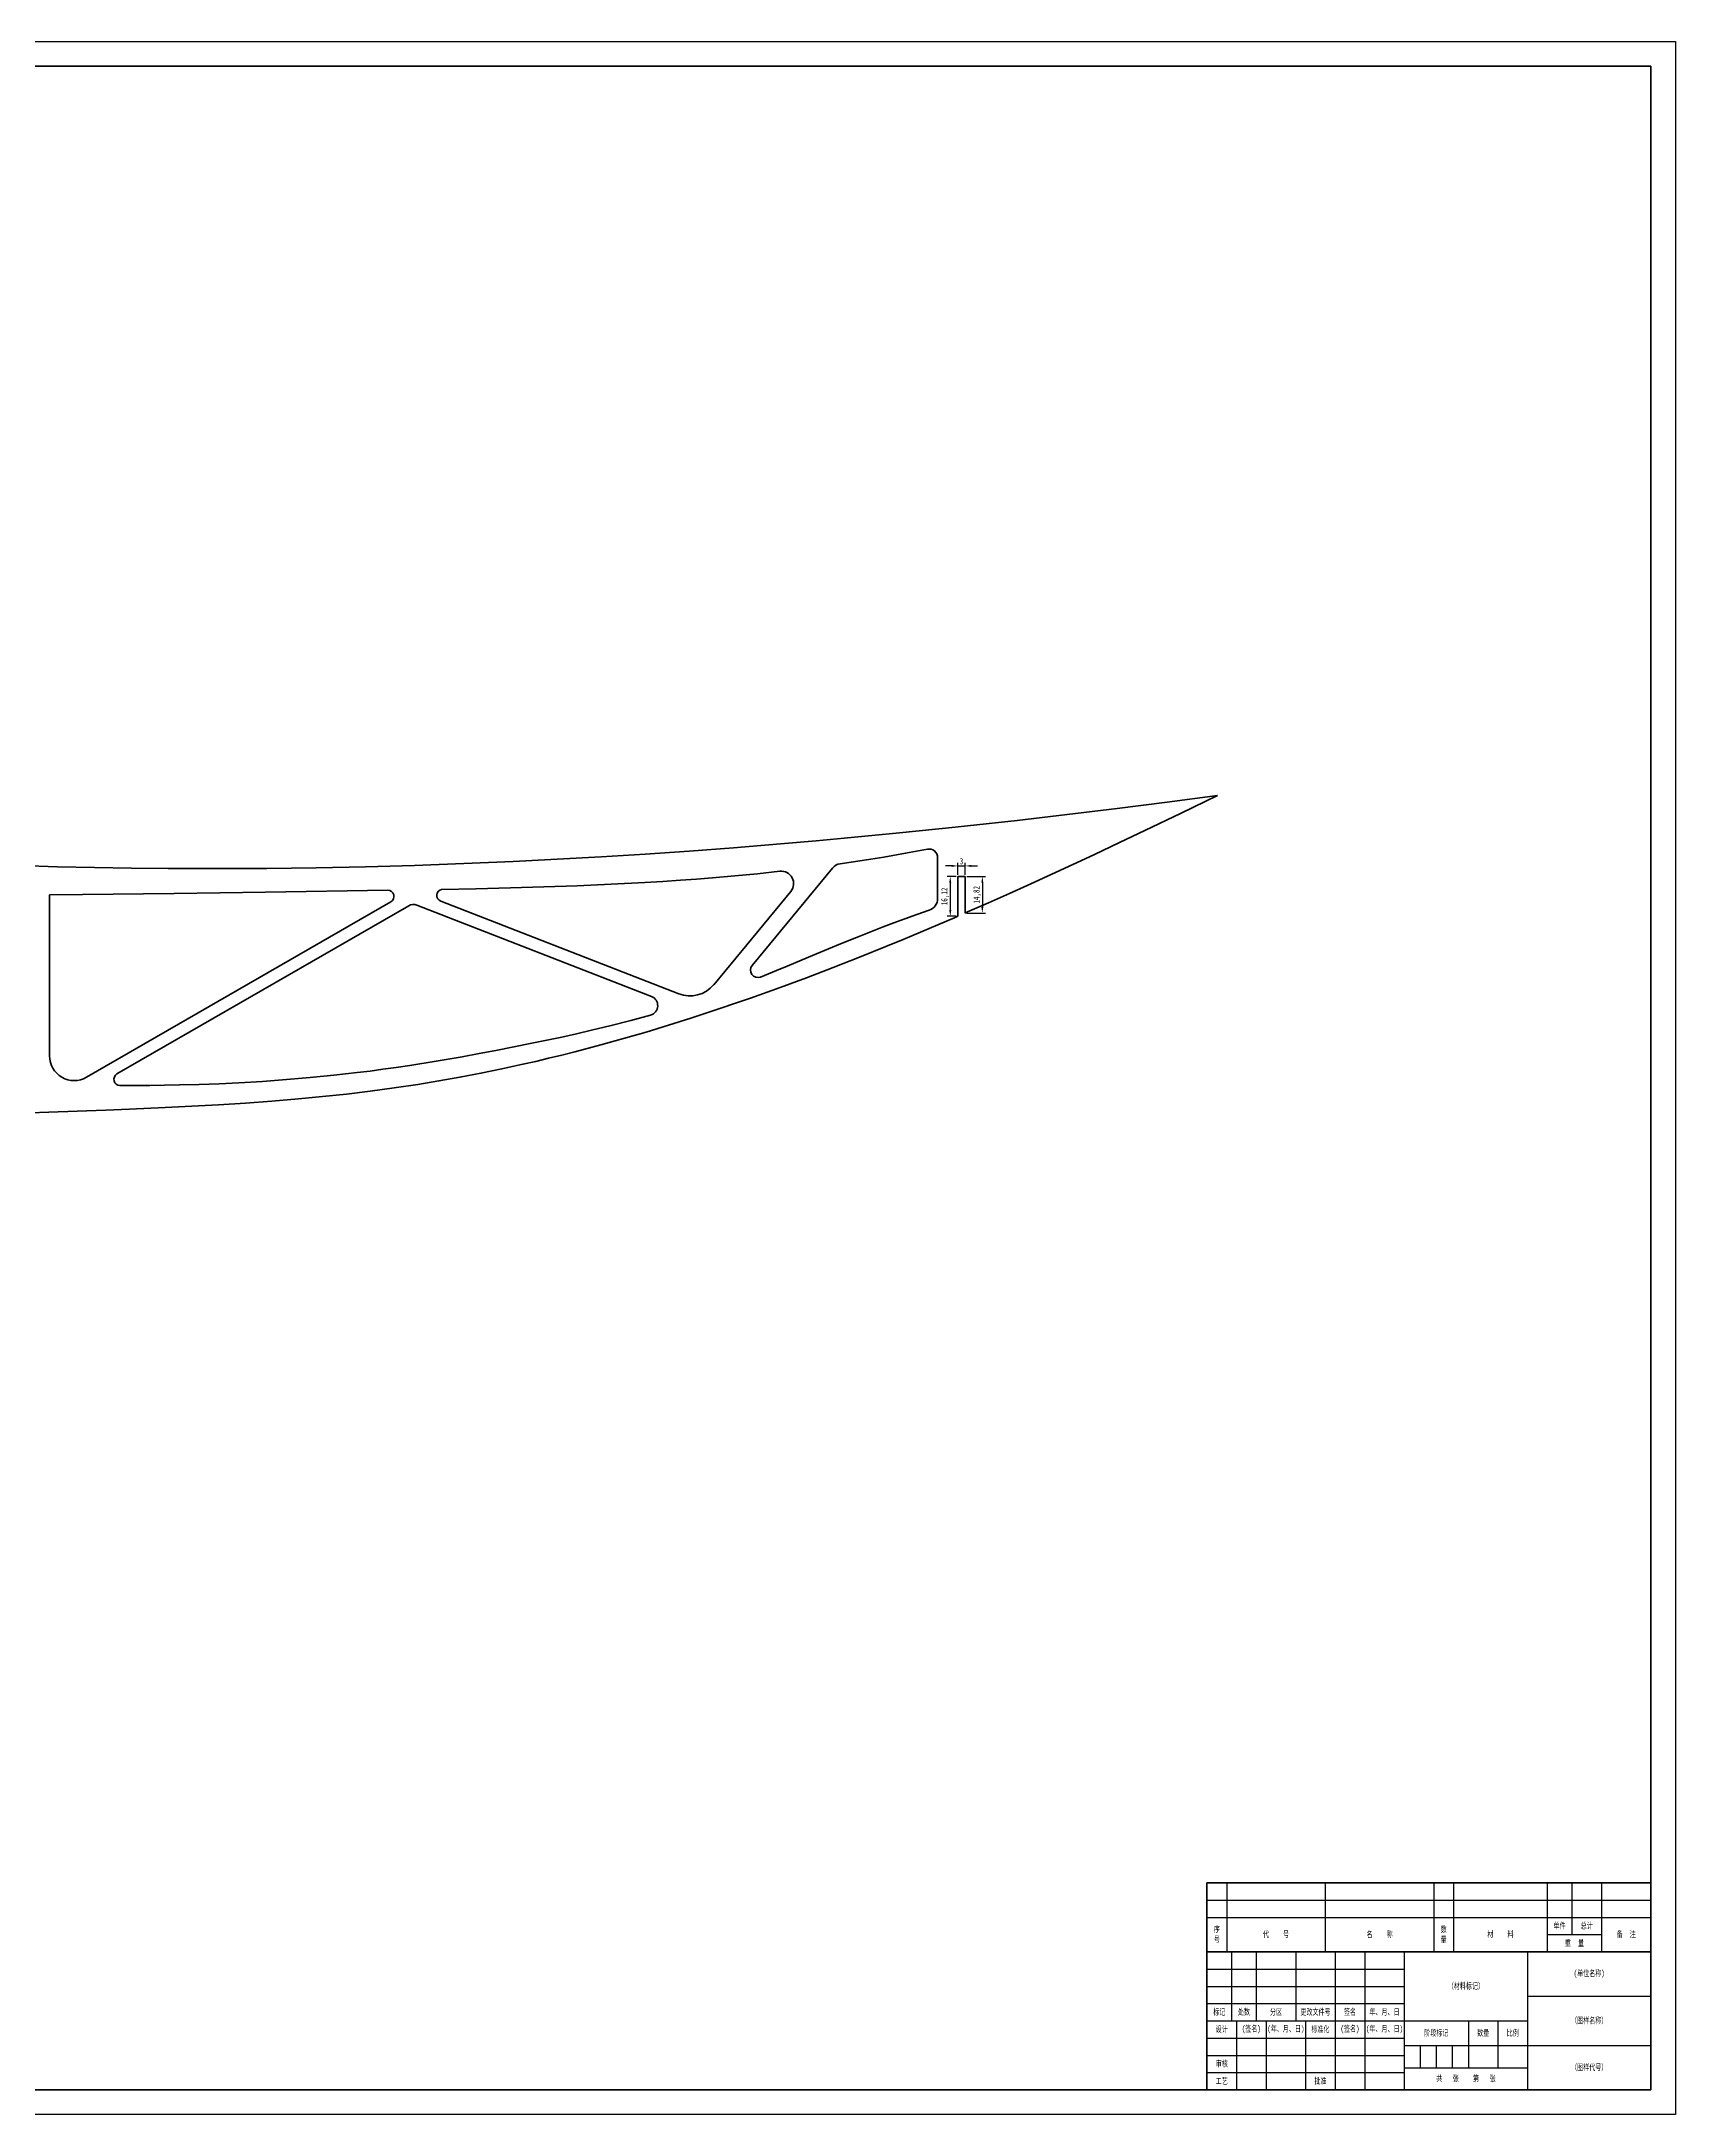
# Model space of a CAD drawing. Header units: millimetres. Extents: x 2448 to 3637, y 862 to 1703.
# Drawn here: x 2974 to 3637, y 862 to 1703 of the extents above; entities that cross this region are included whole.
import ezdxf

# ---------------------------------------------------------------- set-up
doc = ezdxf.new("R2010")
doc.units = ezdxf.units.MM
doc.header["$LTSCALE"] = 0.3
for name, color, linetype, lineweight in [('尺寸线', 3, 'Continuous', 25), ('粗实线', 7, 'Continuous', 50), ('细实线', 7, 'Continuous', 25), ('细文本', 7, 'Continuous', 25)]:
    doc.layers.add(name, color=color, linetype=linetype, lineweight=lineweight)
doc.styles.add('NUT Standard', font='simfang.ttf', dxfattribs={"width": 0.7, "height": 2.5})
doc.dimstyles.new('NUT Standard', dxfattribs={"dimtxt": 2.5, "dimasz": 2.5, "dimexe": 1.25, "dimexo": 0.625, "dimtad": 1, "dimtoh": 1, "dimtxsty": 'NUT Standard', "dimcen": 2.5, "dimadec": 0, "dimazin": 0, "dimtfac": 1, "dimtmove": 0, "dimatfit": 3, "dimfxl": 1, "dimarcsym": 0})

# ---------------------------------------------------------------- blocks, each defined once
blk = doc.blocks.new('*D44')
at = {"layer": 'Defpoints', "color": 0, "transparency": 16777216}
for p in [(3345.73, 1364.13), (3348.73, 1368.44), (3348.73, 1364.13)]:
    blk.add_point(p, dxfattribs=at)
at = {"layer": '尺寸线', "color": 0, "lineweight": -2, "transparency": 16777216}
for p, q in [((3343.23, 1368.44), (3340.73, 1368.44)), ((3345.73, 1364.76), (3345.73, 1369.69)), ((3345.73, 1368.44), (3348.73, 1368.44)), ((3348.73, 1364.76), (3348.73, 1369.69)), ((3351.23, 1368.44), (3353.73, 1368.44))]:
    blk.add_line(p, q, dxfattribs=at)
at = {"layer": '尺寸线', "color": 0, "transparency": 16777216}
for points in [[(3343.23, 1368.85), (3343.23, 1368.02), (3345.73, 1368.44)], [(3351.23, 1368.85), (3351.23, 1368.02), (3348.73, 1368.44)]]:
    blk.add_solid(points, dxfattribs=at)
at = {"layer": '尺寸线', "color": 0, "transparency": 16777216, "insert": (3347.23, 1370.33), "char_height": 2.5, "attachment_point": 5, "style": 'NUT Standard'}
blk.add_mtext('3', dxfattribs=at)
blk = doc.blocks.new('*D45')
at = {"layer": 'Defpoints', "color": 0, "transparency": 16777216}
for p in [(3345.73, 1364.13), (3342.68, 1348.01), (3345.73, 1348.01)]:
    blk.add_point(p, dxfattribs=at)
at = {"layer": '尺寸线', "color": 0, "lineweight": -2, "transparency": 16777216}
for p, q in [((3345.11, 1364.13), (3341.43, 1364.13)), ((3342.68, 1361.63), (3342.68, 1350.51)), ((3345.11, 1348.01), (3341.43, 1348.01))]:
    blk.add_line(p, q, dxfattribs=at)
at = {"layer": '尺寸线', "color": 0, "transparency": 16777216}
for points in [[(3342.26, 1361.63), (3343.1, 1361.63), (3342.68, 1364.13)], [(3342.26, 1350.51), (3343.1, 1350.51), (3342.68, 1348.01)]]:
    blk.add_solid(points, dxfattribs=at)
at = {"layer": '尺寸线', "color": 0, "transparency": 16777216, "insert": (3340.61, 1356.07), "char_height": 2.5, "attachment_point": 5, "rotation": 90, "style": 'NUT Standard'}
blk.add_mtext('16,12', dxfattribs=at)
blk = doc.blocks.new('*D46')
at = {"layer": 'Defpoints', "color": 0, "transparency": 16777216}
for p in [(3348.73, 1364.13), (3348.73, 1349.32), (3355.69, 1349.32)]:
    blk.add_point(p, dxfattribs=at)
at = {"layer": '尺寸线', "color": 0, "lineweight": -2, "transparency": 16777216}
for p, q in [((3349.36, 1364.13), (3356.94, 1364.13)), ((3355.69, 1361.63), (3355.69, 1351.82)), ((3349.36, 1349.32), (3356.94, 1349.32))]:
    blk.add_line(p, q, dxfattribs=at)
at = {"layer": '尺寸线', "color": 0, "transparency": 16777216}
for points in [[(3355.27, 1361.63), (3356.1, 1361.63), (3355.69, 1364.13)], [(3355.27, 1351.82), (3356.1, 1351.82), (3355.69, 1349.32)]]:
    blk.add_solid(points, dxfattribs=at)
at = {"layer": '尺寸线', "color": 0, "transparency": 16777216, "insert": (3353.62, 1356.73), "char_height": 2.5, "attachment_point": 5, "rotation": 90, "style": 'NUT Standard'}
blk.add_mtext('14,82', dxfattribs=at)

msp = doc.modelspace()

# ---------------------------------------------------------------- linework, layer by layer
at = {"color": 7, "lineweight": 35}
for p, q in [((3344.731, 1384.135), (3349.731, 1384.67)), ((3337.556, 1355.213), (3337.556, 1371.817)), ((3294.908, 1367.566), (3262.31, 1328.094)), ((3345.731, 1364.135), (3348.731, 1364.135)), ((3345.731, 1348.011), (3345.731, 1364.135)), ((3348.731, 1364.135), (3348.731, 1349.315)), ((2977.442, 1331.668), (2977.442, 1356.668)), ((3232.565, 1316.571), (3136.065, 1354.145)), ((3278.013, 1358.101), (3246.757, 1320.253)), ((3115.849, 1353.889), (2992.439, 1282.699)), ((3004.78, 1284.046), (3123.084, 1352.291)), ((3221.509, 1315.51), (3126.399, 1352.543)), ((3344.731, 1347.578), (3345.731, 1348.011)), ((3348.731, 1349.316), (3349.731, 1349.752)), ((2977.442, 1331.668), (2977.442, 1291.362)), ((3246.738, 1320.259), (3246.757, 1320.253)), ((3221.16, 1307.888), (3221.146, 1307.933))]:
    msp.add_line(p, q, dxfattribs=at)
msp.add_line((3626.762, 955.902), (3626.762, 871.902))
for points in [[(3349.731, 1384.67), (3369.868, 1386.898), (3390.062, 1389.251), (3410.317, 1391.724), (3430.638, 1394.318), (3451.027, 1397.029)], [(3349.731, 1349.752), (3358.203, 1353.479), (3366.65, 1357.247), (3375.304, 1361.158), (3383.931, 1365.104), (3400.871, 1372.978), (3411.25, 1377.875), (3421.587, 1382.8), (3436.351, 1389.903), (3451.027, 1397.029)], [(2965.619, 1368.543), (2980.628, 1368.118), (2995.629, 1367.786), (3010.622, 1367.546), (3025.609, 1367.397), (3035.598, 1367.347), (3045.586, 1367.338), (3065.559, 1367.438), (3085.533, 1367.695), (3105.511, 1368.106), (3125.497, 1368.669), (3145.495, 1369.384), (3165.509, 1370.246), (3183.316, 1371.137), (3201.141, 1372.141), (3218.987, 1373.259), (3236.857, 1374.489), (3254.754, 1375.829), (3265.917, 1376.719), (3277.091, 1377.65), (3288.354, 1378.63), (3299.63, 1379.652), (3322.15, 1381.812), (3344.731, 1384.135)], [(3333.418, 1375.23), (3324.595, 1373.582), (3315.76, 1372.052), (3306.915, 1370.637), (3298.058, 1369.33)], [(3273.607, 1366.254), (3264.499, 1365.292), (3255.384, 1364.419), (3246.261, 1363.632), (3239.769, 1363.12), (3233.273, 1362.648), (3226.064, 1362.166), (3218.852, 1361.726), (3205.129, 1360.999), (3191.396, 1360.398), (3177.85, 1359.912), (3164.298, 1359.516), (3150.353, 1359.184), (3136.406, 1358.91)], [(3114.562, 1358.554), (3065.061, 1357.807), (3027.959, 1357.265), (2990.83, 1356.798), (2977.442, 1356.668)], [(2965.619, 1268.197), (2980.995, 1268.719), (3000.261, 1269.409), (3009.898, 1269.783), (3024.353, 1270.408), (3035.189, 1270.944), (3046.019, 1271.552), (3056.84, 1272.246), (3067.65, 1273.04), (3078.444, 1273.947), (3088.145, 1274.871), (3097.83, 1275.908), (3107.497, 1277.067), (3117.144, 1278.359), (3126.77, 1279.793), (3135.327, 1281.197), (3143.866, 1282.719), (3152.385, 1284.356), (3160.885, 1286.104), (3169.366, 1287.961), (3174.593, 1289.161), (3179.813, 1290.4), (3185.152, 1291.71), (3190.483, 1293.06), (3200.994, 1295.842), (3210.166, 1298.398), (3219.314, 1301.063), (3228.437, 1303.832), (3237.536, 1306.702), (3243.585, 1308.669), (3249.623, 1310.678), (3255.656, 1312.729), (3261.677, 1314.82), (3273.681, 1319.114), (3284.445, 1323.102), (3295.172, 1327.201), (3305.862, 1331.402), (3316.514, 1335.699), (3323.594, 1338.615), (3330.657, 1341.567), (3344.731, 1347.578)], [(3265.77, 1323.367), (3272.255, 1326.011), (3276.57, 1327.797), (3285.191, 1331.4), (3298.126, 1336.799), (3304.61, 1339.455), (3310.038, 1341.631), (3315.483, 1343.759), (3319.837, 1345.413), (3324.207, 1347.023), (3329.154, 1348.78), (3334.127, 1350.467)], [(3006.016, 1279.381), (3012.069, 1279.368), (3018.124, 1279.397), (3024.124, 1279.466), (3030.124, 1279.578), (3038.16, 1279.795), (3046.192, 1280.092), (3054.22, 1280.471), (3063.847, 1281.037), (3073.464, 1281.729), (3083.068, 1282.549), (3092.657, 1283.504), (3102.23, 1284.595), (3107.392, 1285.242), (3112.548, 1285.93), (3118.05, 1286.706), (3123.546, 1287.523), (3134.173, 1289.217), (3144.782, 1291.046), (3151.631, 1292.293), (3158.475, 1293.588), (3165.74, 1295.01), (3172.998, 1296.477), (3179.061, 1297.735), (3185.117, 1299.028), (3191.164, 1300.362), (3197.199, 1301.744), (3205.222, 1303.674), (3213.211, 1305.716), (3221.16, 1307.888)]]:
    msp.add_lwpolyline(points, dxfattribs=at)
for centre, radius, start, end in [((3334.08, 1371.817), 3.476, 0, 100.969286), ((3274.157, 1361.284), 5, 320.448891, 96.326438), ((3298.758, 1364.386), 4.993, 98.053301, 140.448893), ((3114.599, 1356.055), 2.5, 299.97892, 90.866234), ((3136.972, 1356.475), 2.5, 103.086659, 248.725413), ((3332.557, 1355.213), 4.999, 288.302077, 0), ((3125.004, 1348.962), 3.843, 68.725418, 119.978912), ((3264.64, 1326.17), 3.022, 140.448893, 291.954206), ((3220.058, 1311.782), 4, 285.790541, 68.725418), ((3237.1, 1328.219), 12.5, 248.725413, 320.448891), ((2987.442, 1291.362), 10, 180.000005, 299.97892), ((3006.029, 1281.881), 2.5, 119.978912, 269.689565)]:
    msp.add_arc(centre, radius, start, end, dxfattribs=at)
at = {"layer": '粗实线'}
for p, q in [((2472.762, 1692.902), (3626.762, 1692.902)), ((3626.762, 1692.902), (3626.762, 871.902)), ((3446.762, 955.902), (3626.762, 955.902)), ((3446.762, 871.902), (3446.762, 955.902)), ((3446.762, 927.902), (3626.762, 927.902)), ((3626.762, 871.902), (2472.762, 871.902))]:
    msp.add_line(p, q, dxfattribs=at)
at = {"layer": '细实线'}
for p, q in [((2447.762, 1702.902), (3636.762, 1702.902)), ((3636.762, 1702.902), (3636.762, 861.902)), ((3454.762, 955.902), (3454.762, 927.902)), ((3494.762, 955.902), (3494.762, 927.902)), ((3538.762, 955.902), (3538.762, 927.902)), ((3546.762, 955.902), (3546.762, 927.902)), ((3584.762, 955.902), (3584.762, 927.902)), ((3594.762, 955.902), (3594.762, 934.902)), ((3606.762, 955.902), (3606.762, 927.902)), ((3446.762, 948.902), (3626.762, 948.902)), ((3446.762, 941.902), (3626.762, 941.902)), ((3584.762, 934.902), (3606.762, 934.902)), ((3456.762, 927.902), (3456.762, 899.902)), ((3466.762, 927.902), (3466.762, 899.902)), ((3482.762, 927.902), (3482.762, 899.902)), ((3498.762, 927.902), (3498.762, 899.902)), ((3510.762, 927.902), (3510.762, 899.902)), ((3526.762, 927.902), (3526.762, 871.902)), ((3576.762, 927.902), (3576.762, 871.902)), ((3446.762, 920.902), (3526.762, 920.902)), ((3446.762, 913.902), (3526.762, 913.902)), ((3576.762, 909.902), (3626.762, 909.902)), ((3446.762, 906.902), (3526.762, 906.902)), ((3446.762, 899.902), (3576.762, 899.902)), ((3458.762, 899.902), (3458.762, 871.902)), ((3470.762, 899.902), (3470.762, 871.902)), ((3486.762, 899.902), (3486.762, 871.902)), ((3498.762, 899.902), (3498.762, 871.902)), ((3510.762, 899.902), (3510.762, 871.902)), ((3552.762, 899.902), (3552.762, 880.902)), ((3564.762, 899.902), (3564.762, 880.902)), ((3446.762, 892.902), (3526.762, 892.902)), ((3446.762, 885.902), (3526.762, 885.902)), ((3526.762, 889.902), (3626.762, 889.902)), ((3533.262, 889.902), (3533.262, 880.902)), ((3539.762, 889.902), (3539.762, 880.902)), ((3546.262, 889.902), (3546.262, 880.902)), ((3446.762, 878.902), (3526.762, 878.902)), ((3526.762, 880.902), (3576.762, 880.902)), ((3636.762, 861.902), (2447.762, 861.902))]:
    msp.add_line(p, q, dxfattribs=at)

# ---------------------------------------------------------------- texts
at = {"layer": '粗实线', "char_height": 2.5, "width": 12, "attachment_point": 5, "style": 'NUT Standard'}
for s, insert in [('工艺', (3452.762, 875.402)), ('批准', (3492.762, 875.402))]:
    msp.add_mtext(s, dxfattribs=dict(at, insert=insert))
at = {"layer": '细文本', "char_height": 2.5, "attachment_point": 5, "style": 'NUT Standard'}
for s, insert, width in [('序\\P号', (3450.762, 934.902), 8), ('代    号', (3474.762, 934.902), 40), ('名    称', (3516.762, 934.902), 44), ('数\\P量', (3542.762, 934.902), 8), ('材    料', (3565.762, 934.902), 38), ('单件', (3589.762, 938.402), 10), ('总计', (3600.762, 938.402), 12), ('备  注', (3616.762, 934.902), 20), ('重  量', (3595.762, 931.402), 22), ('(单位名称)', (3601.762, 918.902), 50), ('（材料标记）', (3551.762, 913.902), 50), ('标记', (3451.762, 903.402), 10), ('处数', (3461.762, 903.402), 10), ('分区', (3474.762, 903.402), 16), ('更改文件号', (3490.762, 903.402), 16), ('签名', (3504.762, 903.402), 12), ('年、月、日', (3518.762, 903.402), 16), ('（图样名称）', (3601.762, 899.902), 50), ('设计', (3452.762, 896.402), 12), ('(签名)', (3464.762, 896.402), 12), ('(年、月、日)', (3478.762, 896.402), 16), ('标准化', (3492.762, 896.402), 12), ('(签名)', (3504.762, 896.402), 12), ('(年、月、日)', (3518.762, 896.402), 16), ('阶段标记', (3539.762, 894.902), 26), ('数量', (3558.762, 894.902), 12), ('比例', (3570.762, 894.902), 12), ('审核', (3452.762, 882.402), 12), ('共   张    第   张', (3551.762, 876.402), 50), ('（图样代号）', (3601.762, 880.902), 50)]:
    msp.add_mtext(s, dxfattribs=dict(at, insert=insert, width=width))

# ---------------------------------------------------------------- dimensions: what is measured, and where the dimension line sits
at = {"layer": '尺寸线'}
dim = msp.add_linear_dim(base=(3348.731, 1368.437), p1=(3345.731, 1364.135), p2=(3348.731, 1364.135), dimstyle='NUT Standard', dxfattribs=at)
dim.commit()
dim.dimension.update_dxf_attribs({"geometry": '*D44', "text_midpoint": (3347.231, 1370.326)})
for base, p1, p2, picture, middle in [((3342.681, 1348.011), (3345.731, 1364.135), (3345.731, 1348.011), '*D45', (3340.613, 1356.073)), ((3355.686, 1349.316), (3348.731, 1364.135), (3348.731, 1349.316), '*D46', (3353.618, 1356.725))]:
    dim = msp.add_linear_dim(base=base, p1=p1, p2=p2, angle=90, dimstyle='NUT Standard', dxfattribs=at)
    dim.commit()
    dim.dimension.update_dxf_attribs({"geometry": picture, "text_midpoint": middle})

doc.saveas('drawing.dxf')
